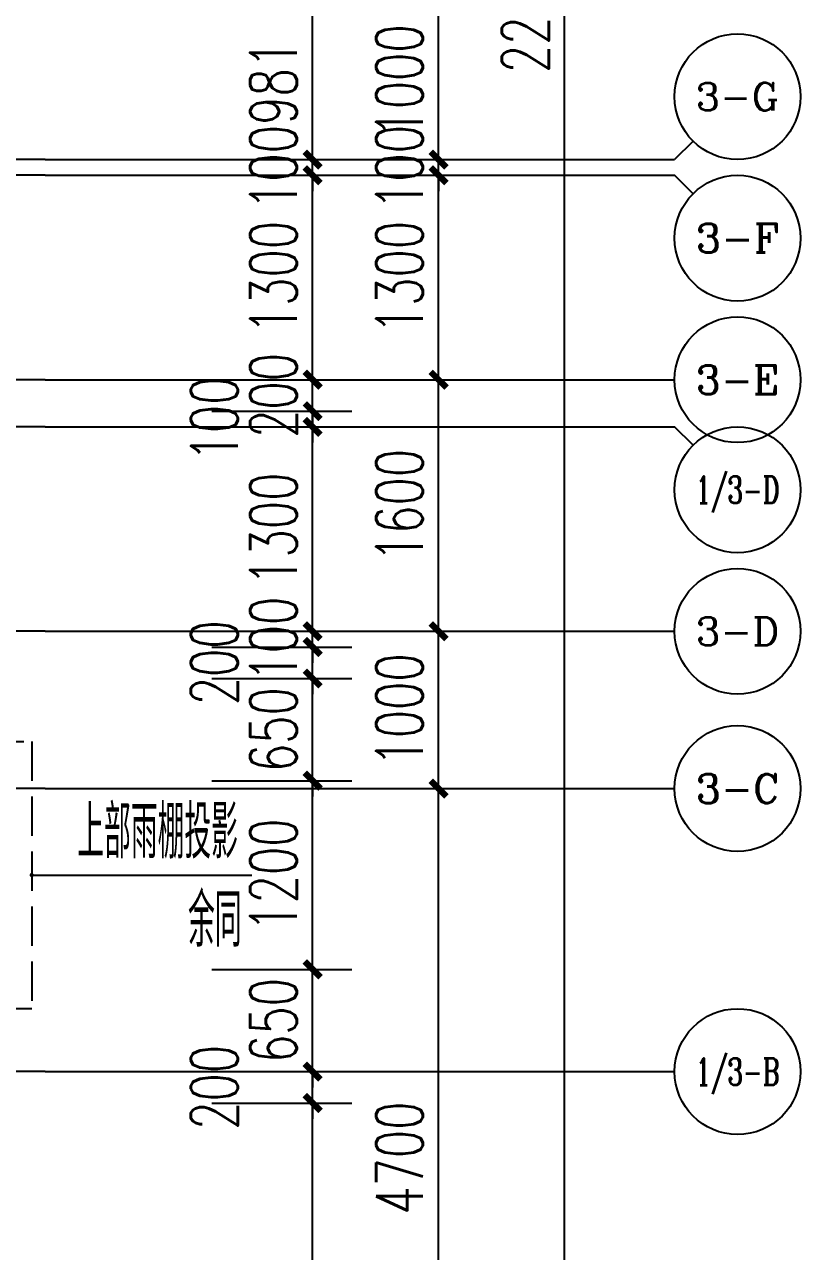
# Model space of a CAD drawing. Extents: x -59851 to 653804, y -249523 to 437614.
# Drawn here: x 15441 to 20372, y 198845 to 206647 of the extents above; entities that cross this region are included whole.
import ezdxf
from ezdxf.enums import TextEntityAlignment as Align

# ---------------------------------------------------------------- set-up
doc = ezdxf.new("R2010")
doc.units = 0
doc.header["$LTSCALE"] = 1000
doc.header["$MEASUREMENT"] = 0
doc.linetypes.add('DASH', pattern=[0.35, 0.25, -0.1])
for name, color, linetype in [('A-Above', 5, 'DASH'), ('A-第三道尺寸线', 105, 'Continuous'), ('AXIS', 3, 'Continuous'), ('AXIS_TEXT', 7, 'Continuous'), ('DIM_LEAD', 3, 'Continuous'), ('DOTE', 16, 'Continuous'), ('PUB_TEXT', 7, 'Continuous')]:
    doc.layers.add(name, color=color, linetype=linetype)
doc.styles.add('_TCH_AXIS', font='COMPLEX', dxfattribs={"bigfont": 'GBCBIG'})
doc.styles.add('_TCH_DIM', font='SIMPLEX.shx', dxfattribs={"width": 0.7, "bigfont": 'GBCBIG.shx'})
doc.styles.add('_TCH_DIM_T3', font='SIMPLEX.shx', dxfattribs={"width": 0.705882, "bigfont": 'GBCBIG.shx'})
doc.styles.add('COMPLEX', font='COMPLEX')
doc.dimstyles.new('_TCH_ARCH&&100', dxfattribs={"dimtxt": 297.5, "dimasz": 100, "dimexe": 250, "dimexo": 300, "dimgap": 100, "dimtad": 1, "dimdec": 0, "dimzin": 0, "dimdsep": 46, "dimtxsty": '_TCH_DIM_T3', "dimblk": 'ARCHTICK', "dimcen": 0.09, "dimclrt": 7, "dimazin": 2, "dimtfac": 1, "dimtdec": 0, "dimtix": 1, "dimtmove": 2, "dimatfit": 3, "dimfxl": 0, "dimtolj": 1, "dimtzin": 0, "dimarcsym": 0})

# ---------------------------------------------------------------- blocks, each defined once
blk = doc.blocks.new('_ArchTick')
at = {"color": 0, "linetype": 'ByBlock', "const_width": 0.4}
blk.add_lwpolyline([(-0.5, -0.5), (0.5, 0.5)], dxfattribs=at)
blk = doc.blocks.new('*D3278')
at = {"layer": 'AXIS', "color": 0, "lineweight": -2, "transparency": 16777216}
for p, q in [((15872.3, 201788.3), (18322.3, 201788.3)), ((18072.3, 197088.3), (18072.3, 201788.3)), ((15872.3, 197088.3), (18322.3, 197088.3))]:
    blk.add_line(p, q, dxfattribs=at)
at = {"layer": 'Defpoints', "color": 0, "transparency": 16777216}
for p in [(15572.3, 201788.3), (18072.3, 201788.3), (15572.3, 197088.3)]:
    blk.add_point(p, dxfattribs=at)
at = {"layer": 'AXIS', "color": 0, "lineweight": -2, "transparency": 16777216, "xscale": 100, "yscale": 100, "zscale": 100}
for p, rotation in [((18072.3, 201788.3), 90), ((18072.3, 197088.3), 270)]:
    blk.add_blockref('_ArchTick', p, dxfattribs=dict(at, rotation=rotation))
at = {"layer": 'AXIS', "color": 7, "transparency": 16777216, "insert": (17823.5, 199438.3), "char_height": 297.5, "attachment_point": 5, "rotation": 90, "style": '_TCH_DIM_T3'}
blk.add_mtext('\\A1;4700', dxfattribs=at)
blk = doc.blocks.new('*D3279')
at = {"layer": 'AXIS', "color": 0, "lineweight": -2, "transparency": 16777216}
for p, q in [((15872.3, 202788.3), (18322.3, 202788.3)), ((18072.3, 201788.3), (18072.3, 202788.3)), ((15872.3, 201788.3), (18322.3, 201788.3))]:
    blk.add_line(p, q, dxfattribs=at)
at = {"layer": 'Defpoints', "color": 0, "transparency": 16777216}
for p in [(15572.3, 202788.3), (18072.3, 202788.3), (15572.3, 201788.3)]:
    blk.add_point(p, dxfattribs=at)
at = {"layer": 'AXIS', "color": 0, "lineweight": -2, "transparency": 16777216, "xscale": 100, "yscale": 100, "zscale": 100}
for p, rotation in [((18072.3, 202788.3), 90), ((18072.3, 201788.3), 270)]:
    blk.add_blockref('_ArchTick', p, dxfattribs=dict(at, rotation=rotation))
at = {"layer": 'AXIS', "color": 7, "transparency": 16777216, "insert": (17823.5, 202288.3), "char_height": 297.5, "attachment_point": 5, "rotation": 90, "style": '_TCH_DIM_T3'}
blk.add_mtext('\\A1;1000', dxfattribs=at)
blk = doc.blocks.new('*D3280')
at = {"layer": 'AXIS', "color": 0, "lineweight": -2, "transparency": 16777216}
for p, q in [((15872.3, 204388.3), (18322.3, 204388.3)), ((18072.3, 202788.3), (18072.3, 204388.3)), ((15872.3, 202788.3), (18322.3, 202788.3))]:
    blk.add_line(p, q, dxfattribs=at)
at = {"layer": 'Defpoints', "color": 0, "transparency": 16777216}
for p in [(15572.3, 204388.3), (18072.3, 204388.3), (15572.3, 202788.3)]:
    blk.add_point(p, dxfattribs=at)
at = {"layer": 'AXIS', "color": 0, "lineweight": -2, "transparency": 16777216, "xscale": 100, "yscale": 100, "zscale": 100}
for p, rotation in [((18072.3, 204388.3), 90), ((18072.3, 202788.3), 270)]:
    blk.add_blockref('_ArchTick', p, dxfattribs=dict(at, rotation=rotation))
at = {"layer": 'AXIS', "color": 7, "transparency": 16777216, "insert": (17823.5, 203588.3), "char_height": 297.5, "attachment_point": 5, "rotation": 90, "style": '_TCH_DIM_T3'}
blk.add_mtext('\\A1;1600', dxfattribs=at)
blk = doc.blocks.new('*D3281')
at = {"layer": 'AXIS', "color": 0, "lineweight": -2, "transparency": 16777216}
for p, q in [((15872.3, 205688.3), (18322.3, 205688.3)), ((18072.3, 204388.3), (18072.3, 205688.3)), ((15872.3, 204388.3), (18322.3, 204388.3))]:
    blk.add_line(p, q, dxfattribs=at)
at = {"layer": 'Defpoints', "color": 0, "transparency": 16777216}
for p in [(15572.3, 205688.3), (18072.3, 205688.3), (15572.3, 204388.3)]:
    blk.add_point(p, dxfattribs=at)
at = {"layer": 'AXIS', "color": 0, "lineweight": -2, "transparency": 16777216, "xscale": 100, "yscale": 100, "zscale": 100}
for p, rotation in [((18072.3, 205688.3), 90), ((18072.3, 204388.3), 270)]:
    blk.add_blockref('_ArchTick', p, dxfattribs=dict(at, rotation=rotation))
at = {"layer": 'AXIS', "color": 7, "transparency": 16777216, "insert": (17823.5, 205038.3), "char_height": 297.5, "attachment_point": 5, "rotation": 90, "style": '_TCH_DIM_T3'}
blk.add_mtext('\\A1;1300', dxfattribs=at)
blk = doc.blocks.new('*D3282')
at = {"layer": 'AXIS', "color": 0, "lineweight": -2, "transparency": 16777216}
for p, q in [((18072.3, 205788.3), (18072.3, 205888.3)), ((15872.3, 205788.3), (18322.3, 205788.3)), ((18072.3, 205688.3), (18072.3, 205788.3)), ((15872.3, 205688.3), (18322.3, 205688.3)), ((18072.3, 205688.3), (18072.3, 205588.3))]:
    blk.add_line(p, q, dxfattribs=at)
at = {"layer": 'Defpoints', "color": 0, "transparency": 16777216}
for p in [(15572.3, 205788.3), (18072.3, 205788.3), (15572.3, 205688.3)]:
    blk.add_point(p, dxfattribs=at)
at = {"layer": 'AXIS', "color": 0, "lineweight": -2, "transparency": 16777216, "xscale": 100, "yscale": 100, "zscale": 100}
for p, rotation in [((18072.3, 205788.3), 270), ((18072.3, 205688.3), 90)]:
    blk.add_blockref('_ArchTick', p, dxfattribs=dict(at, rotation=rotation))
at = {"layer": 'AXIS', "color": 7, "transparency": 16777216, "insert": (17823.5, 205738.3), "char_height": 297.5, "attachment_point": 5, "rotation": 90, "style": '_TCH_DIM_T3'}
blk.add_mtext('\\A1;100', dxfattribs=at)
blk = doc.blocks.new('*D3283')
at = {"layer": 'AXIS', "color": 0, "lineweight": -2, "transparency": 16777216}
for p, q in [((15872.3, 206788.3), (18322.3, 206788.3)), ((18072.3, 205788.3), (18072.3, 206788.3)), ((15872.3, 205788.3), (18322.3, 205788.3))]:
    blk.add_line(p, q, dxfattribs=at)
at = {"layer": 'Defpoints', "color": 0, "transparency": 16777216}
for p in [(15572.3, 206788.3), (18072.3, 206788.3), (15572.3, 205788.3)]:
    blk.add_point(p, dxfattribs=at)
at = {"layer": 'AXIS', "color": 0, "lineweight": -2, "transparency": 16777216, "xscale": 100, "yscale": 100, "zscale": 100}
for p, rotation in [((18072.3, 206788.3), 90), ((18072.3, 205788.3), 270)]:
    blk.add_blockref('_ArchTick', p, dxfattribs=dict(at, rotation=rotation))
at = {"layer": 'AXIS', "color": 7, "transparency": 16777216, "insert": (17823.5, 206288.3), "char_height": 297.5, "attachment_point": 5, "rotation": 90, "style": '_TCH_DIM_T3'}
blk.add_mtext('\\A1;1000', dxfattribs=at)
blk = doc.blocks.new('*D3290')
at = {"layer": 'AXIS', "color": 0, "lineweight": -2, "transparency": 16777216}
for p, q in [((17821.6, 218188.3), (19122.3, 218188.3)), ((18872.3, 195388.3), (18872.3, 218188.3)), ((17821.6, 195388.3), (19122.3, 195388.3))]:
    blk.add_line(p, q, dxfattribs=at)
at = {"layer": 'Defpoints', "color": 0, "transparency": 16777216}
for p in [(17521.6, 218188.3), (18872.3, 218188.3), (17521.6, 195388.3)]:
    blk.add_point(p, dxfattribs=at)
at = {"layer": 'AXIS', "color": 0, "lineweight": -2, "transparency": 16777216, "xscale": 100, "yscale": 100, "zscale": 100}
for p, rotation in [((18872.3, 218188.3), 90), ((18872.3, 195388.3), 270)]:
    blk.add_blockref('_ArchTick', p, dxfattribs=dict(at, rotation=rotation))
at = {"layer": 'AXIS', "color": 7, "transparency": 16777216, "insert": (18623.5, 206788.3), "char_height": 297.5, "attachment_point": 5, "rotation": 90, "style": '_TCH_DIM_T3'}
blk.add_mtext('\\A1;22800', dxfattribs=at)
blk = doc.blocks.new('_AXISO')
blk.add_circle((0, 0), 0.5)
at = {"layer": 'AXIS_TEXT', "style": 'COMPLEX', "width": 1.041667}
blk.add_attdef('A', text='', height=0.56, dxfattribs=at).set_placement((-0.25, -0.28), (0.25, -0.28), align=Align.FIT)
blk = doc.blocks.new('*D3479')
at = {"layer": 'A-第三道尺寸线', "color": 0, "lineweight": -2, "transparency": 16777216}
for p, q in [((16630.1, 206769.8), (17521.6, 206769.8)), ((17271.6, 205788.3), (17271.6, 206769.8)), ((16630.1, 205788.3), (17521.6, 205788.3))]:
    blk.add_line(p, q, dxfattribs=at)
at = {"layer": 'Defpoints', "color": 0, "transparency": 16777216}
for p in [(16330.1, 206769.8), (17271.6, 206769.8), (16330.1, 205788.3)]:
    blk.add_point(p, dxfattribs=at)
at = {"layer": 'A-第三道尺寸线', "color": 0, "lineweight": -2, "transparency": 16777216, "xscale": 100, "yscale": 100, "zscale": 100}
for p, rotation in [((17271.6, 206769.8), 90), ((17271.6, 205788.3), 270)]:
    blk.add_blockref('_ArchTick', p, dxfattribs=dict(at, rotation=rotation))
at = {"layer": 'A-第三道尺寸线', "color": 7, "transparency": 16777216, "insert": (17022.8, 206279), "char_height": 297.5, "attachment_point": 5, "rotation": 90, "style": '_TCH_DIM_T3'}
blk.add_mtext('\\A1;981', dxfattribs=at)
blk = doc.blocks.new('*D3480')
at = {"layer": 'A-第三道尺寸线', "color": 0, "lineweight": -2, "transparency": 16777216}
for p, q in [((17271.6, 205788.3), (17271.6, 205888.3)), ((16630.1, 205788.3), (17521.6, 205788.3)), ((17271.6, 205688.3), (17271.6, 205788.3)), ((16630.1, 205688.3), (17521.6, 205688.3)), ((17271.6, 205688.3), (17271.6, 205588.3))]:
    blk.add_line(p, q, dxfattribs=at)
at = {"layer": 'Defpoints', "color": 0, "transparency": 16777216}
for p in [(16330.1, 205788.3), (17271.6, 205788.3), (16330.1, 205688.3)]:
    blk.add_point(p, dxfattribs=at)
at = {"layer": 'A-第三道尺寸线', "color": 0, "lineweight": -2, "transparency": 16777216, "xscale": 100, "yscale": 100, "zscale": 100}
for p, rotation in [((17271.6, 205788.3), 270), ((17271.6, 205688.3), 90)]:
    blk.add_blockref('_ArchTick', p, dxfattribs=dict(at, rotation=rotation))
at = {"layer": 'A-第三道尺寸线', "color": 7, "transparency": 16777216, "insert": (17022.8, 205738.3), "char_height": 297.5, "attachment_point": 5, "rotation": 90, "style": '_TCH_DIM_T3'}
blk.add_mtext('\\A1;100', dxfattribs=at)
blk = doc.blocks.new('*D3481')
at = {"layer": 'A-第三道尺寸线', "color": 0, "lineweight": -2, "transparency": 16777216}
for p, q in [((16630.1, 205688.3), (17521.6, 205688.3)), ((17271.6, 204388.3), (17271.6, 205688.3)), ((16630.1, 204388.3), (17521.6, 204388.3))]:
    blk.add_line(p, q, dxfattribs=at)
at = {"layer": 'Defpoints', "color": 0, "transparency": 16777216}
for p in [(16330.1, 205688.3), (17271.6, 205688.3), (16330.1, 204388.3)]:
    blk.add_point(p, dxfattribs=at)
at = {"layer": 'A-第三道尺寸线', "color": 0, "lineweight": -2, "transparency": 16777216, "xscale": 100, "yscale": 100, "zscale": 100}
for p, rotation in [((17271.6, 205688.3), 90), ((17271.6, 204388.3), 270)]:
    blk.add_blockref('_ArchTick', p, dxfattribs=dict(at, rotation=rotation))
at = {"layer": 'A-第三道尺寸线', "color": 7, "transparency": 16777216, "insert": (17022.8, 205038.3), "char_height": 297.5, "attachment_point": 5, "rotation": 90, "style": '_TCH_DIM_T3'}
blk.add_mtext('\\A1;1300', dxfattribs=at)
blk = doc.blocks.new('*D3482')
at = {"layer": 'A-第三道尺寸线', "color": 0, "lineweight": -2, "transparency": 16777216}
for p, q in [((17271.6, 204388.3), (17271.6, 204488.3)), ((16630.1, 204388.3), (17521.6, 204388.3)), ((17271.6, 204188.3), (17271.6, 204388.3)), ((16630.1, 204188.3), (17521.6, 204188.3)), ((17271.6, 204188.3), (17271.6, 204088.3))]:
    blk.add_line(p, q, dxfattribs=at)
at = {"layer": 'Defpoints', "color": 0, "transparency": 16777216}
for p in [(16330.1, 204388.3), (17271.6, 204388.3), (16330.1, 204188.3)]:
    blk.add_point(p, dxfattribs=at)
at = {"layer": 'A-第三道尺寸线', "color": 0, "lineweight": -2, "transparency": 16777216, "xscale": 100, "yscale": 100, "zscale": 100}
for p, rotation in [((17271.6, 204388.3), 270), ((17271.6, 204188.3), 90)]:
    blk.add_blockref('_ArchTick', p, dxfattribs=dict(at, rotation=rotation))
at = {"layer": 'A-第三道尺寸线', "color": 7, "transparency": 16777216, "insert": (17022.8, 204288.3), "char_height": 297.5, "attachment_point": 5, "rotation": 90, "style": '_TCH_DIM_T3'}
blk.add_mtext('\\A1;200', dxfattribs=at)
blk = doc.blocks.new('*D3483')
at = {"layer": 'A-第三道尺寸线', "color": 0, "lineweight": -2, "transparency": 16777216}
for p, q in [((17271.6, 204188.3), (17271.6, 204288.3)), ((16630.1, 204188.3), (17521.6, 204188.3)), ((17271.6, 204088.3), (17271.6, 204188.3)), ((16630.1, 204088.3), (17521.6, 204088.3)), ((17271.6, 204088.3), (17271.6, 203988.3))]:
    blk.add_line(p, q, dxfattribs=at)
at = {"layer": 'Defpoints', "color": 0, "transparency": 16777216}
for p in [(16330.1, 204188.3), (17271.6, 204188.3), (16330.1, 204088.3)]:
    blk.add_point(p, dxfattribs=at)
at = {"layer": 'A-第三道尺寸线', "color": 0, "lineweight": -2, "transparency": 16777216, "xscale": 100, "yscale": 100, "zscale": 100}
for p, rotation in [((17271.6, 204188.3), 270), ((17271.6, 204088.3), 90)]:
    blk.add_blockref('_ArchTick', p, dxfattribs=dict(at, rotation=rotation))
at = {"layer": 'A-第三道尺寸线', "color": 7, "transparency": 16777216, "insert": (16646.6, 204138.3), "char_height": 297.5, "attachment_point": 5, "rotation": 90, "style": '_TCH_DIM_T3'}
blk.add_mtext('\\A1;100', dxfattribs=at)
blk = doc.blocks.new('*D3484')
at = {"layer": 'A-第三道尺寸线', "color": 0, "lineweight": -2, "transparency": 16777216}
for p, q in [((16630.1, 204088.3), (17521.6, 204088.3)), ((17271.6, 202788.3), (17271.6, 204088.3)), ((16630.1, 202788.3), (17521.6, 202788.3))]:
    blk.add_line(p, q, dxfattribs=at)
at = {"layer": 'Defpoints', "color": 0, "transparency": 16777216}
for p in [(16330.1, 204088.3), (17271.6, 204088.3), (16330.1, 202788.3)]:
    blk.add_point(p, dxfattribs=at)
at = {"layer": 'A-第三道尺寸线', "color": 0, "lineweight": -2, "transparency": 16777216, "xscale": 100, "yscale": 100, "zscale": 100}
for p, rotation in [((17271.6, 204088.3), 90), ((17271.6, 202788.3), 270)]:
    blk.add_blockref('_ArchTick', p, dxfattribs=dict(at, rotation=rotation))
at = {"layer": 'A-第三道尺寸线', "color": 7, "transparency": 16777216, "insert": (17022.8, 203438.3), "char_height": 297.5, "attachment_point": 5, "rotation": 90, "style": '_TCH_DIM_T3'}
blk.add_mtext('\\A1;1300', dxfattribs=at)
blk = doc.blocks.new('*D3485')
at = {"layer": 'A-第三道尺寸线', "color": 0, "lineweight": -2, "transparency": 16777216}
for p, q in [((17271.6, 202788.3), (17271.6, 202888.3)), ((16630.1, 202788.3), (17521.6, 202788.3)), ((17271.6, 202688.3), (17271.6, 202788.3)), ((16630.1, 202688.3), (17521.6, 202688.3)), ((17271.6, 202688.3), (17271.6, 202588.3))]:
    blk.add_line(p, q, dxfattribs=at)
at = {"layer": 'Defpoints', "color": 0, "transparency": 16777216}
for p in [(16330.1, 202788.3), (17271.6, 202788.3), (16330.1, 202688.3)]:
    blk.add_point(p, dxfattribs=at)
at = {"layer": 'A-第三道尺寸线', "color": 0, "lineweight": -2, "transparency": 16777216, "xscale": 100, "yscale": 100, "zscale": 100}
for p, rotation in [((17271.6, 202788.3), 270), ((17271.6, 202688.3), 90)]:
    blk.add_blockref('_ArchTick', p, dxfattribs=dict(at, rotation=rotation))
at = {"layer": 'A-第三道尺寸线', "color": 7, "transparency": 16777216, "insert": (17022.8, 202738.3), "char_height": 297.5, "attachment_point": 5, "rotation": 90, "style": '_TCH_DIM_T3'}
blk.add_mtext('\\A1;100', dxfattribs=at)
blk = doc.blocks.new('*D3486')
at = {"layer": 'A-第三道尺寸线', "color": 0, "lineweight": -2, "transparency": 16777216}
for p, q in [((17271.6, 202688.3), (17271.6, 202788.3)), ((16630.1, 202688.3), (17521.6, 202688.3)), ((17271.6, 202488.3), (17271.6, 202688.3)), ((16630.1, 202488.3), (17521.6, 202488.3)), ((17271.6, 202488.3), (17271.6, 202388.3))]:
    blk.add_line(p, q, dxfattribs=at)
at = {"layer": 'Defpoints', "color": 0, "transparency": 16777216}
for p in [(16330.1, 202688.3), (17271.6, 202688.3), (16330.1, 202488.3)]:
    blk.add_point(p, dxfattribs=at)
at = {"layer": 'A-第三道尺寸线', "color": 0, "lineweight": -2, "transparency": 16777216, "xscale": 100, "yscale": 100, "zscale": 100}
for p, rotation in [((17271.6, 202688.3), 270), ((17271.6, 202488.3), 90)]:
    blk.add_blockref('_ArchTick', p, dxfattribs=dict(at, rotation=rotation))
at = {"layer": 'A-第三道尺寸线', "color": 7, "transparency": 16777216, "insert": (16646.6, 202588.3), "char_height": 297.5, "attachment_point": 5, "rotation": 90, "style": '_TCH_DIM_T3'}
blk.add_mtext('\\A1;200', dxfattribs=at)
blk = doc.blocks.new('*D3487')
at = {"layer": 'A-第三道尺寸线', "color": 0, "lineweight": -2, "transparency": 16777216}
for p, q in [((17271.6, 202488.3), (17271.6, 202588.3)), ((16630.1, 202488.3), (17521.6, 202488.3)), ((17271.6, 201838.3), (17271.6, 202488.3)), ((16630.1, 201838.3), (17521.6, 201838.3)), ((17271.6, 201838.3), (17271.6, 201738.3))]:
    blk.add_line(p, q, dxfattribs=at)
at = {"layer": 'Defpoints', "color": 0, "transparency": 16777216}
for p in [(16330.1, 202488.3), (17271.6, 202488.3), (16330.1, 201838.3)]:
    blk.add_point(p, dxfattribs=at)
at = {"layer": 'A-第三道尺寸线', "color": 0, "lineweight": -2, "transparency": 16777216, "xscale": 100, "yscale": 100, "zscale": 100}
for p, rotation in [((17271.6, 202488.3), 270), ((17271.6, 201838.3), 90)]:
    blk.add_blockref('_ArchTick', p, dxfattribs=dict(at, rotation=rotation))
at = {"layer": 'A-第三道尺寸线', "color": 7, "transparency": 16777216, "insert": (17022.8, 202163.3), "char_height": 297.5, "attachment_point": 5, "rotation": 90, "style": '_TCH_DIM_T3'}
blk.add_mtext('\\A1;650', dxfattribs=at)
blk = doc.blocks.new('*D3488')
at = {"layer": 'A-第三道尺寸线', "color": 0, "lineweight": -2, "transparency": 16777216}
for p, q in [((16630.1, 201838.3), (17521.6, 201838.3)), ((17271.6, 200638.3), (17271.6, 201838.3)), ((16630.1, 200638.3), (17521.6, 200638.3))]:
    blk.add_line(p, q, dxfattribs=at)
at = {"layer": 'Defpoints', "color": 0, "transparency": 16777216}
for p in [(16330.1, 201838.3), (17271.6, 201838.3), (16330.1, 200638.3)]:
    blk.add_point(p, dxfattribs=at)
at = {"layer": 'A-第三道尺寸线', "color": 0, "lineweight": -2, "transparency": 16777216, "xscale": 100, "yscale": 100, "zscale": 100}
for p, rotation in [((17271.6, 201838.3), 90), ((17271.6, 200638.3), 270)]:
    blk.add_blockref('_ArchTick', p, dxfattribs=dict(at, rotation=rotation))
at = {"layer": 'A-第三道尺寸线', "color": 7, "transparency": 16777216, "insert": (17022.8, 201238.3), "char_height": 297.5, "attachment_point": 5, "rotation": 90, "style": '_TCH_DIM_T3'}
blk.add_mtext('\\A1;1200', dxfattribs=at)
blk = doc.blocks.new('*D3489')
at = {"layer": 'A-第三道尺寸线', "color": 0, "lineweight": -2, "transparency": 16777216}
for p, q in [((17271.6, 200638.3), (17271.6, 200738.3)), ((16630.1, 200638.3), (17521.6, 200638.3)), ((17271.6, 199988.3), (17271.6, 200638.3)), ((16630.1, 199988.3), (17521.6, 199988.3)), ((17271.6, 199988.3), (17271.6, 199888.3))]:
    blk.add_line(p, q, dxfattribs=at)
at = {"layer": 'Defpoints', "color": 0, "transparency": 16777216}
for p in [(16330.1, 200638.3), (17271.6, 200638.3), (16330.1, 199988.3)]:
    blk.add_point(p, dxfattribs=at)
at = {"layer": 'A-第三道尺寸线', "color": 0, "lineweight": -2, "transparency": 16777216, "xscale": 100, "yscale": 100, "zscale": 100}
for p, rotation in [((17271.6, 200638.3), 270), ((17271.6, 199988.3), 90)]:
    blk.add_blockref('_ArchTick', p, dxfattribs=dict(at, rotation=rotation))
at = {"layer": 'A-第三道尺寸线', "color": 7, "transparency": 16777216, "insert": (17022.8, 200313.3), "char_height": 297.5, "attachment_point": 5, "rotation": 90, "style": '_TCH_DIM_T3'}
blk.add_mtext('\\A1;650', dxfattribs=at)
blk = doc.blocks.new('*D3490')
at = {"layer": 'A-第三道尺寸线', "color": 0, "lineweight": -2, "transparency": 16777216}
for p, q in [((17271.6, 199988.3), (17271.6, 200088.3)), ((16630.1, 199988.3), (17521.6, 199988.3)), ((17271.6, 199788.3), (17271.6, 199988.3)), ((16630.1, 199788.3), (17521.6, 199788.3)), ((17271.6, 199788.3), (17271.6, 199688.3))]:
    blk.add_line(p, q, dxfattribs=at)
at = {"layer": 'Defpoints', "color": 0, "transparency": 16777216}
for p in [(16330.1, 199988.3), (17271.6, 199988.3), (16330.1, 199788.3)]:
    blk.add_point(p, dxfattribs=at)
at = {"layer": 'A-第三道尺寸线', "color": 0, "lineweight": -2, "transparency": 16777216, "xscale": 100, "yscale": 100, "zscale": 100}
for p, rotation in [((17271.6, 199988.3), 270), ((17271.6, 199788.3), 90)]:
    blk.add_blockref('_ArchTick', p, dxfattribs=dict(at, rotation=rotation))
at = {"layer": 'A-第三道尺寸线', "color": 7, "transparency": 16777216, "insert": (16646.6, 199888.3), "char_height": 297.5, "attachment_point": 5, "rotation": 90, "style": '_TCH_DIM_T3'}
blk.add_mtext('\\A1;200', dxfattribs=at)
blk = doc.blocks.new('*D3491')
at = {"layer": 'A-第三道尺寸线', "color": 0, "lineweight": -2, "transparency": 16777216}
for p, q in [((16630.1, 199788.3), (17521.6, 199788.3)), ((17271.6, 195488.3), (17271.6, 199788.3)), ((16630.1, 195488.3), (17521.6, 195488.3))]:
    blk.add_line(p, q, dxfattribs=at)
at = {"layer": 'Defpoints', "color": 0, "transparency": 16777216}
for p in [(16330.1, 199788.3), (17271.6, 199788.3), (16330.1, 195488.3)]:
    blk.add_point(p, dxfattribs=at)
at = {"layer": 'A-第三道尺寸线', "color": 0, "lineweight": -2, "transparency": 16777216, "xscale": 100, "yscale": 100, "zscale": 100}
for p, rotation in [((17271.6, 199788.3), 90), ((17271.6, 195488.3), 270)]:
    blk.add_blockref('_ArchTick', p, dxfattribs=dict(at, rotation=rotation))
at = {"layer": 'A-第三道尺寸线', "color": 7, "transparency": 16777216, "insert": (17022.8, 197638.3), "char_height": 297.5, "attachment_point": 5, "rotation": 90, "style": '_TCH_DIM_T3'}
blk.add_mtext('\\A1;4300', dxfattribs=at)
blk = doc.blocks.new('roofzhouxian')
at = {"layer": 'DOTE'}
for p, q in [((11693.8, -295294.7), (-49367, -295294.7)), ((11693.8, -295394.7), (-7192.1, -295394.7)), ((11693.8, -296694.7), (-13992.1, -296694.7)), ((11693.8, -296994.7), (7.9, -296994.7)), ((11693.8, -298294.7), (-49367, -298294.7)), ((11693.8, -299294.7), (-3592.1, -299294.7)), ((11693.8, -301094.7), (7.9, -301094.7))]:
    blk.add_line(p, q, dxfattribs=at)

msp = doc.modelspace()

# ---------------------------------------------------------------- linework, layer by layer
at = {"layer": 'A-Above'}
msp.add_lwpolyline([(14486.3, 202088.3), (15486.3, 202088.3), (15486.3, 200388.3), (14486.3, 200388.3)], dxfattribs=at)
at = {"layer": 'AXIS'}
for p, q in [((19689.4, 205905.5), (19572.3, 205788.3)), ((15572.3, 205788.3), (19572.3, 205788.3)), ((15572.3, 205688.3), (19572.3, 205688.3)), ((19689.4, 205571.2), (19572.3, 205688.3)), ((15572.3, 204388.3), (19572.3, 204388.3)), ((15572.3, 204088.3), (19572.3, 204088.3)), ((19689.4, 203971.2), (19572.3, 204088.3)), ((15572.3, 202788.3), (19572.3, 202788.3)), ((15572.3, 201788.3), (19572.3, 201788.3)), ((15572.3, 199988.3), (19572.3, 199988.3))]:
    msp.add_line(p, q, dxfattribs=at)
at = {"layer": 'DIM_LEAD'}
for p, q in [((15486.3, 201238.3), (15683.5, 201238.3)), ((15486.3, 201238.3), (15683.5, 201238.3)), ((15683.5, 201238.3), (16884.4, 201238.3))]:
    msp.add_line(p, q, dxfattribs=at)
at = {"layer": 'DIM_LEAD', "const_width": 13.3}
msp.add_lwpolyline([(15479.6, 201238.3, 1), (15493, 201238.3, 1)], format="xyb", close=True, dxfattribs=at)
msp.add_lwpolyline([(15479.6, 201238.3, 1), (15493, 201238.3, 1)], format="xyb", close=True, dxfattribs=at)
msp.add_lwpolyline([(15479.6, 201238.3, 1), (15493, 201238.3, 1)], format="xyb", close=True, dxfattribs=at)
msp.add_lwpolyline([(15479.6, 201238.3, 1), (15493, 201238.3, 1)], format="xyb", close=True, dxfattribs=at)

# ---------------------------------------------------------------- block references
msp.add_blockref('roofzhouxian', (3878.4, 501083))
at = {"layer": 'AXIS'}
ref = msp.add_blockref('_AXISO', (19972.3, 206188.3), dxfattribs=dict(at, xscale=800, yscale=800, zscale=800))
ref.add_attrib('A', '3-G', dxfattribs={"layer": 'AXIS_TEXT', "height": 177.09, "style": '_TCH_AXIS'}).set_placement((19706.6, 206099.8), (20237.9, 206099.8), align=Align.FIT)
ref = msp.add_blockref('_AXISO', (19972.3, 205288.3), dxfattribs=dict(at, xscale=800, yscale=800, zscale=800))
ref.add_attrib('A', '3-F', dxfattribs={"layer": 'AXIS_TEXT', "height": 182.29, "style": '_TCH_AXIS'}).set_placement((19707.5, 205197.2), (20237, 205197.2), align=Align.FIT)
ref = msp.add_blockref('_AXISO', (19972.3, 204388.3), dxfattribs=dict(at, xscale=800, yscale=800, zscale=800))
ref.add_attrib('A', '3-E', dxfattribs={"layer": 'AXIS_TEXT', "height": 182.29, "style": '_TCH_AXIS'}).set_placement((19707.5, 204297.2), (20237, 204297.2), align=Align.FIT)
ref = msp.add_blockref('_AXISO', (19972.3, 203688.3), dxfattribs=dict(at, xscale=800, yscale=800, zscale=800))
ref.add_attrib('A', '1/3-D', dxfattribs={"layer": 'AXIS_TEXT', "height": 172.24, "style": '_TCH_AXIS', "width": 0.65625}).set_placement((19705.8, 203602.2), (20238.7, 203602.2), align=Align.FIT)
ref = msp.add_blockref('_AXISO', (19972.3, 202788.3), dxfattribs=dict(at, xscale=800, yscale=800, zscale=800))
ref.add_attrib('A', '3-D', dxfattribs={"layer": 'AXIS_TEXT', "height": 179.65, "style": '_TCH_AXIS'}).set_placement((19707.1, 202698.5), (20237.5, 202698.5), align=Align.FIT)
ref = msp.add_blockref('_AXISO', (19972.3, 201788.3), dxfattribs=dict(at, xscale=800, yscale=800, zscale=800))
ref.add_attrib('A', '3-C', dxfattribs={"layer": 'AXIS_TEXT', "height": 185, "style": '_TCH_AXIS'}).set_placement((19708, 201695.8), (20236.6, 201695.8), align=Align.FIT)
ref = msp.add_blockref('_AXISO', (19972.3, 199988.3), dxfattribs=dict(at, xscale=800, yscale=800, zscale=800))
ref.add_attrib('A', '1/3-B', dxfattribs={"layer": 'AXIS_TEXT', "height": 172.24, "style": '_TCH_AXIS', "width": 0.65625}).set_placement((19705.8, 199902.2), (20238.7, 199902.2), align=Align.FIT)

# ---------------------------------------------------------------- texts
at = {"layer": 'PUB_TEXT', "style": '_TCH_DIM', "width": 0.7}
for s, p in [('上部雨棚投影', (15775.9, 201343.3)), ('余同', (16479.6, 200783.3)), ('余同', (16479.6, 200783.3))]:
    msp.add_text(s, height=337.59, dxfattribs=at).set_placement(p)

# ---------------------------------------------------------------- dimensions: what is measured, and where the dimension line sits
at = {"layer": 'A-第三道尺寸线'}
for p1, p2, distance, picture, middle in [((16330.1416, 205788.3432), (16330.1416, 206769.7516), -941.4461, '*D3479', (17022.8377, 206279.0474)), ((16330.1, 205688.3), (16330.1, 205788.3), -941.4, '*D3480', (17022.8, 205738.3)), ((16330.1, 204388.3), (16330.1, 205688.3), -941.4, '*D3481', (17022.8, 205038.3)), ((16330.1, 204188.3), (16330.1, 204388.3), -941.4, '*D3482', (17022.8, 204288.3)), ((16330.1, 202788.3), (16330.1, 204088.3), -941.4, '*D3484', (17022.8, 203438.3)), ((16330.1, 202688.3), (16330.1, 202788.3), -941.4, '*D3485', (17022.8, 202738.3)), ((16330.1, 201838.3), (16330.1, 202488.3), -941.4, '*D3487', (17022.8, 202163.3)), ((16330.1, 200638.3), (16330.1, 201838.3), -941.4, '*D3488', (17022.8, 201238.3)), ((16330.1, 199988.3), (16330.1, 200638.3), -941.4, '*D3489', (17022.8, 200313.3)), ((16330.1, 195488.3), (16330.1, 199788.3), -941.4, '*D3491', (17022.8, 197638.3))]:
    dim = msp.add_aligned_dim(p1=p1, p2=p2, distance=distance, dimstyle='_TCH_ARCH&&100', dxfattribs=at)
    dim.commit()
    dim.dimension.update_dxf_attribs({"geometry": picture, "text_midpoint": middle})
for base, p1, p2, picture, middle in [((17271.6, 204188.3), (16330.1, 204088.3), (16330.1, 204188.3), '*D3483', (16646.6, 204138.3)), ((17271.6, 202688.3), (16330.1, 202488.3), (16330.1, 202688.3), '*D3486', (16646.6, 202588.3)), ((17271.6, 199988.3), (16330.1, 199788.3), (16330.1, 199988.3), '*D3490', (16646.6, 199888.3))]:
    dim = msp.add_linear_dim(base=base, p1=p1, p2=p2, angle=90, dimstyle='_TCH_ARCH&&100', dxfattribs=at)
    dim.commit()
    dim.dimension.update_dxf_attribs({"geometry": picture, "text_midpoint": middle, "dimtype": 161})
at = {"layer": 'AXIS'}
for p1, p2, distance, picture, middle in [((17521.6, 195388.3), (17521.6, 218188.3), -1350.7, '*D3290', (18623.5, 206788.3)), ((15572.3, 205788.3), (15572.3, 206788.3), -2500, '*D3283', (17823.5, 206288.3)), ((15572.3, 205688.3), (15572.3, 205788.3), -2500, '*D3282', (17823.5, 205738.3)), ((15572.3, 204388.3), (15572.3, 205688.3), -2500, '*D3281', (17823.5, 205038.3)), ((15572.3, 202788.3), (15572.3, 204388.3), -2500, '*D3280', (17823.5, 203588.3)), ((15572.3, 201788.3), (15572.3, 202788.3), -2500, '*D3279', (17823.5, 202288.3)), ((15572.3, 197088.3), (15572.3, 201788.3), -2500, '*D3278', (17823.5, 199438.3))]:
    dim = msp.add_aligned_dim(p1=p1, p2=p2, distance=distance, dimstyle='_TCH_ARCH&&100', dxfattribs=at)
    dim.commit()
    dim.dimension.update_dxf_attribs({"geometry": picture, "text_midpoint": middle})

doc.saveas('drawing.dxf')
